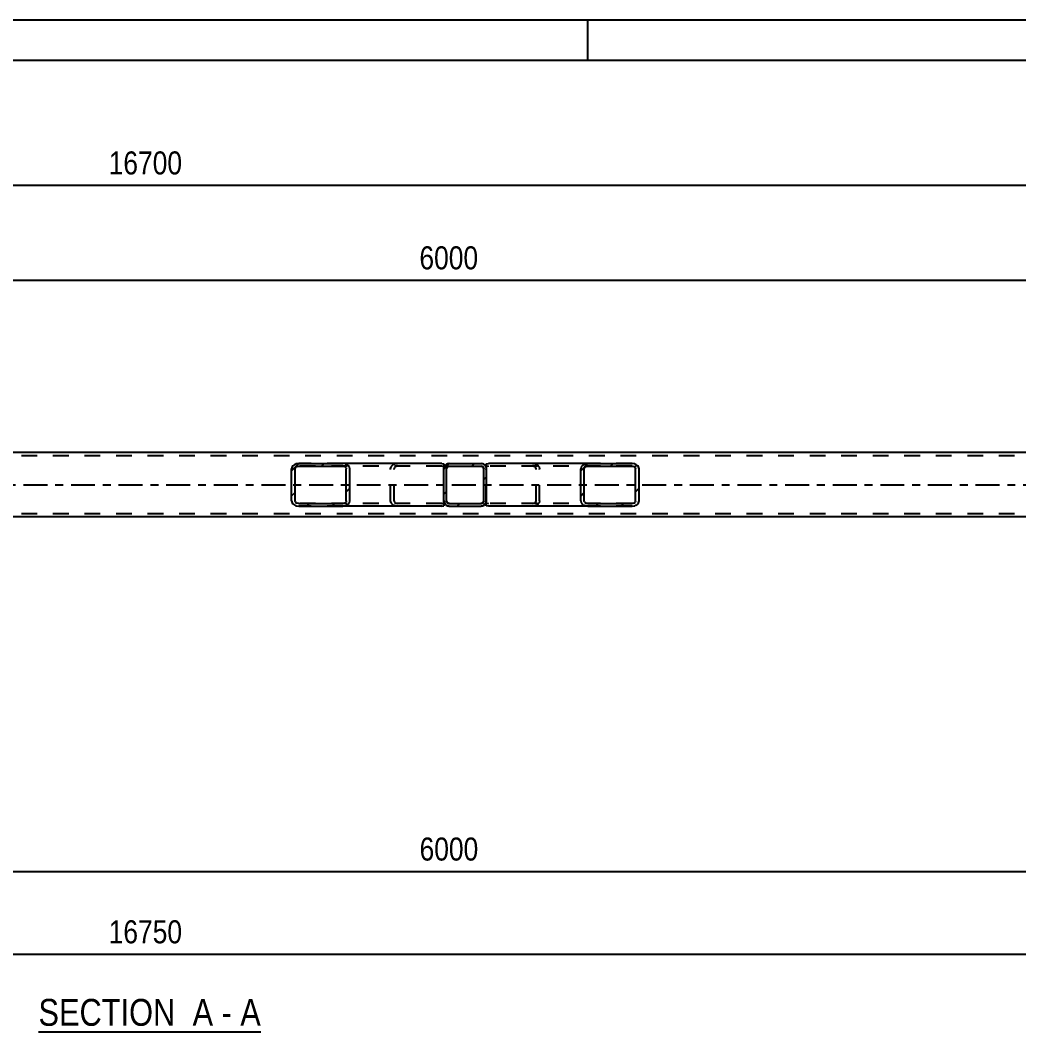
# Model space of a CAD drawing. Header units: millimetres. Extents: x -88 to 753, y -416 to 178.
# Drawn here: x 262 to 386.2, y 52.4 to 178.2 of the extents above; entities that cross this region are included whole.
import ezdxf

# ---------------------------------------------------------------- set-up
doc = ezdxf.new("R2010")
doc.units = ezdxf.units.MM
doc.linetypes.add('DXK_LINE_DOT2', pattern=[3.9198, 1.9599, -1.9599])
doc.linetypes.add('DXK_LINE_DOT3', pattern=[5.9187, 2.979, -0.9799, 0.9799, -0.9799])
doc.styles.add('Arial Narrow', font='ARIALN.TTF', dxfattribs={"height": 0.2})

# ---------------------------------------------------------------- blocks, each defined once
blk = doc.blocks.new('Unknown-761550090-1163')
at = {"color": 5, "linetype": 'Continuous'}
for p, q in [((752.6, 178.2), (-88.4, 178.2)), ((332.6, 173.2), (332.6, 178.2)), ((747.6, 173.2), (-83.4, 173.2))]:
    blk.add_line(p, q, dxfattribs=at)
blk = doc.blocks.new('Unknown-761550090-19 - 4868')
at = {"color": 6, "linetype": 'Continuous'}
blk.add_line((264.31, 52.43), (291.96, 52.43), dxfattribs=at)
at = {"color": 0, "linetype": 'Continuous'}
for points in [[(282.42, 53.18), (282.42, 56.68), (264.31, 56.68), (264.31, 53.18)], [(286.03, 53.18), (286.03, 56.68), (283.47, 56.68), (283.47, 53.18)], [(288.35, 53.18), (288.35, 56.68), (287.08, 56.68), (287.08, 53.18)], [(291.96, 53.18), (291.96, 56.68), (289.4, 56.68), (289.4, 53.18)]]:
    blk.add_wipeout(points, dxfattribs=at)
at = {"color": 7, "linetype": 'Continuous', "style": 'Arial Narrow'}
for s, p in [('SECTION ', (264.31, 53.18)), ('A', (283.47, 53.18)), ('A', (289.4, 53.18)), ('-', (287.08, 53.18))]:
    blk.add_text(s, height=3.34, dxfattribs=at).set_placement(p)
blk = doc.blocks.new('Part-761550090-4903 - 4868')
at = {"color": 7, "linetype": 'DXK_LINE_DOT2'}
for p, q in [((565.98, 124.04), (-21.67, 124.04)), ((565.98, 116.84), (-21.67, 116.84))]:
    blk.add_line(p, q, dxfattribs=at)
at = {"color": 2, "linetype": 'Continuous'}
for p, q in [((565.98, 124.44), (-16.86, 124.44)), ((565.98, 116.44), (-16.86, 116.44))]:
    blk.add_line(p, q, dxfattribs=at)
at = {"color": 7, "linetype": 'DXK_LINE_DOT3'}
blk.add_line((-21.66, 120.44), (565.98, 120.44), dxfattribs=at)
blk = doc.blocks.new('Part-761550090-4977 - 4868')
at = {"linetype": 'Continuous'}
h = blk.add_hatch(dxfattribs=at)
h.set_pattern_fill('', scale=0.7, style=0, pattern_type=0)
h.set_pattern_definition([(45, (315.3584, 123.0762), (-1.57154, 1.57154), [])])
h.paths.add_polyline_path([(319.36, 123.08), (315.36, 123.08), (315.11, 123.03), (314.91, 122.89), (314.77, 122.68), (314.72, 122.44), (314.72, 118.44), (314.77, 118.19), (314.91, 117.98), (315.11, 117.84), (315.36, 117.8), (319.36, 117.8), (319.6, 117.84), (319.81, 117.98), (319.95, 118.19), (320, 118.44), (320, 122.44), (319.95, 122.68), (319.81, 122.89), (319.6, 123.03)])
h.paths.add_polyline_path([(319.58, 122.66), (319.65, 122.56), (319.68, 122.44), (319.68, 118.44), (319.65, 118.31), (319.58, 118.21), (319.48, 118.14), (319.36, 118.12), (315.36, 118.12), (315.24, 118.14), (315.13, 118.21), (315.06, 118.31), (315.04, 118.44), (315.04, 122.44), (315.06, 122.56), (315.13, 122.66), (315.24, 122.73), (315.36, 122.76), (319.36, 122.76), (319.48, 122.73)])
at = {"color": 2, "linetype": 'Continuous'}
for p, q in [((314.7, 122.44), (314.75, 122.68)), ((314.7, 122.44), (314.72, 122.44)), ((314.77, 122.68), (314.72, 122.44)), ((314.72, 118.44), (314.72, 122.44)), ((315.04, 122.44), (315.06, 122.56)), ((315.04, 118.44), (315.04, 122.44)), ((315.1, 123.03), (315.34, 123.08)), ((315.36, 123.08), (315.11, 123.03)), ((315.24, 122.73), (315.36, 122.76)), ((315.34, 123.08), (315.36, 123.08)), ((315.36, 123.08), (315.34, 123.08)), ((315.36, 123.08), (319.36, 123.08)), ((315.36, 122.76), (319.36, 122.76)), ((319.47, 122.73), (319.34, 122.76)), ((319.6, 123.03), (319.36, 123.08)), ((319.36, 122.76), (319.48, 122.73)), ((319.66, 122.44), (319.64, 122.56)), ((319.65, 122.56), (319.68, 122.44)), ((319.66, 122.44), (319.68, 122.44)), ((319.66, 118.44), (319.66, 122.44)), ((319.68, 118.44), (319.68, 122.44)), ((320, 122.44), (319.95, 122.68)), ((320, 118.44), (320, 122.44)), ((314.7, 118.44), (314.72, 118.44)), ((314.75, 118.19), (314.7, 118.43)), ((314.72, 118.44), (314.77, 118.19)), ((315.06, 118.31), (315.04, 118.44)), ((319.64, 118.31), (319.66, 118.44)), ((319.68, 118.44), (319.65, 118.31)), ((319.66, 118.44), (319.68, 118.44)), ((319.95, 118.19), (320, 118.44)), ((315.34, 117.8), (315.1, 117.84)), ((315.11, 117.84), (315.36, 117.8)), ((315.36, 118.12), (315.24, 118.14)), ((315.34, 117.8), (315.36, 117.8)), ((315.36, 117.8), (315.34, 117.8)), ((315.36, 118.12), (319.36, 118.12)), ((315.36, 117.8), (319.36, 117.8)), ((319.34, 118.12), (319.47, 118.14)), ((319.48, 118.14), (319.36, 118.12)), ((319.36, 117.8), (319.6, 117.84))]:
    blk.add_line(p, q, dxfattribs=at)
at = {"color": 7, "linetype": 'DXK_LINE_DOT2'}
for p, q in [((314.7, 122.44), (314.7, 122.44)), ((314.7, 118.44), (314.7, 122.44)), ((314.7, 122.44), (314.7, 122.44)), ((315.05, 122.56), (315.02, 122.44)), ((315.02, 122.44), (315.04, 122.44)), ((315.02, 118.44), (315.02, 122.44)), ((315.34, 122.76), (315.22, 122.73)), ((315.34, 122.76), (315.36, 122.76)), ((315.34, 122.76), (319.34, 122.76)), ((315.36, 123.08), (319.36, 123.08)), ((319.34, 123.08), (319.59, 123.03)), ((319.34, 122.76), (319.36, 122.76)), ((319.94, 122.68), (319.98, 122.44)), ((319.98, 118.44), (319.98, 122.44)), ((319.98, 122.44), (320, 122.44)), ((314.7, 118.44), (314.7, 118.44)), ((314.7, 118.43), (314.7, 118.44)), ((315.02, 118.44), (315.04, 118.44)), ((315.02, 118.44), (315.05, 118.31)), ((319.98, 118.44), (319.94, 118.19)), ((319.98, 118.44), (320, 118.44)), ((315.22, 118.14), (315.34, 118.12)), ((315.34, 118.12), (315.36, 118.12)), ((315.34, 118.12), (319.34, 118.12)), ((315.36, 117.8), (319.36, 117.8)), ((319.34, 118.12), (319.36, 118.12)), ((319.59, 117.84), (319.34, 117.8))]:
    blk.add_line(p, q, dxfattribs=at)
at = {"color": 2, "linetype": 'Continuous'}
for centre, radius, start, end in [((315.34, 122.44), 0.64, 112.5, 157.5), ((315.36, 122.44), 0.64, 112.5, 157.5), ((315.36, 122.44), 0.32, 112.5, 157.5), ((319.34, 122.44), 0.32, 22.5, 67.5), ((319.36, 122.44), 0.32, 22.5, 67.5), ((319.36, 122.44), 0.64, 22.5, 67.5), ((315.36, 118.44), 0.32, 202.5, 247.5), ((319.34, 118.44), 0.32, 292.5, 337.5), ((319.36, 118.44), 0.32, 292.5, 337.5), ((315.34, 118.44), 0.64, 202.5, 247.5), ((315.36, 118.44), 0.64, 202.5, 247.5), ((319.36, 118.44), 0.64, 292.5, 337.5)]:
    blk.add_arc(centre, radius, start, end, dxfattribs=at)
at = {"color": 7, "linetype": 'DXK_LINE_DOT2'}
for centre, radius, start, end in [((315.34, 122.44), 0.32, 112.5, 157.5), ((319.34, 122.44), 0.64, 22.5, 67.5), ((315.34, 118.44), 0.32, 202.5, 247.5), ((319.34, 118.44), 0.64, 292.5, 337.5)]:
    blk.add_arc(centre, radius, start, end, dxfattribs=at)
blk = doc.blocks.new('Part-761550090-5002 - 4868')
at = {"linetype": 'Continuous'}
h = blk.add_hatch(dxfattribs=at)
h.set_pattern_fill('', scale=0.7, style=0, pattern_type=0)
h.set_pattern_definition([(45, (296.659, 123.0762), (-1.57154, 1.57154), [])])
h.paths.add_polyline_path([(302.14, 123.08), (296.66, 123.08), (296.32, 123.03), (296.04, 122.89), (295.85, 122.68), (295.78, 122.44), (295.78, 118.44), (295.85, 118.19), (296.04, 117.98), (296.32, 117.84), (296.66, 117.8), (302.14, 117.8), (302.48, 117.84), (302.76, 117.98), (302.96, 118.19), (303.02, 118.44), (303.02, 122.44), (302.96, 122.68), (302.76, 122.89), (302.48, 123.03)])
h.paths.add_polyline_path([(302.45, 122.66), (302.55, 122.56), (302.58, 122.44), (302.58, 118.44), (302.55, 118.31), (302.45, 118.21), (302.31, 118.14), (302.14, 118.12), (296.66, 118.12), (296.49, 118.14), (296.35, 118.21), (296.25, 118.31), (296.22, 118.44), (296.22, 122.44), (296.25, 122.56), (296.35, 122.66), (296.49, 122.73), (296.66, 122.76), (302.14, 122.76), (302.31, 122.73)])
at = {"color": 2, "linetype": 'Continuous'}
for p, q in [((295.85, 122.68), (295.78, 122.44)), ((295.78, 118.44), (295.78, 122.44)), ((296.22, 122.44), (296.25, 122.56)), ((296.22, 118.44), (296.22, 122.44)), ((296.66, 123.08), (296.32, 123.03)), ((296.49, 122.73), (296.66, 122.76)), ((296.66, 123.08), (302.14, 123.08)), ((296.66, 122.76), (302.14, 122.76)), ((314.45, 123.08), (302.14, 123.08)), ((302.48, 123.03), (302.14, 123.08)), ((302.14, 122.76), (302.31, 122.73)), ((302.55, 122.56), (302.58, 122.44)), ((302.58, 118.44), (302.58, 122.44)), ((303.02, 122.44), (302.96, 122.68)), ((303.02, 118.44), (303.02, 122.44)), ((314.45, 123.08), (314.7, 123.04)), ((314.7, 123.04), (314.7, 123.03)), ((314.7, 123.03), (314.7, 122.89)), ((314.7, 122.89), (314.7, 122.68)), ((314.7, 122.68), (314.7, 122.44)), ((314.7, 118.44), (314.7, 122.44)), ((295.78, 118.44), (295.85, 118.19)), ((296.25, 118.31), (296.22, 118.44)), ((302.58, 118.44), (302.55, 118.31)), ((302.96, 118.19), (303.02, 118.44)), ((314.7, 118.44), (314.7, 118.19)), ((296.32, 117.84), (296.66, 117.8)), ((296.66, 118.12), (296.49, 118.14)), ((296.66, 118.12), (302.14, 118.12)), ((296.66, 117.8), (302.14, 117.8)), ((302.31, 118.14), (302.14, 118.12)), ((302.14, 117.8), (302.48, 117.84)), ((314.45, 117.8), (302.14, 117.8)), ((314.45, 117.8), (314.7, 117.83)), ((314.7, 118.19), (314.7, 117.98)), ((314.7, 117.98), (314.7, 117.84)), ((314.7, 117.84), (314.7, 117.83))]:
    blk.add_line(p, q, dxfattribs=at)
at = {"color": 7, "linetype": 'DXK_LINE_DOT2'}
for p, q in [((302.14, 123.08), (296.66, 123.08)), ((314.45, 122.76), (296.66, 122.76)), ((308.08, 122.44), (308.14, 122.68)), ((308.08, 118.44), (308.08, 122.44)), ((308.55, 122.56), (308.52, 122.44)), ((308.52, 118.44), (308.52, 122.44)), ((308.62, 123.03), (308.96, 123.08)), ((308.96, 122.76), (308.79, 122.73)), ((314.61, 122.73), (314.45, 122.76)), ((314.7, 122.69), (314.61, 122.73)), ((314.7, 123.04), (314.7, 122.69)), ((314.7, 122.66), (314.7, 122.69)), ((314.7, 122.56), (314.7, 122.66)), ((314.7, 122.44), (314.7, 122.56)), ((314.7, 118.44), (314.7, 122.44)), ((308.14, 118.19), (308.08, 118.44)), ((308.52, 118.44), (308.55, 118.31)), ((314.7, 118.31), (314.7, 118.44)), ((314.7, 118.21), (314.7, 118.31)), ((314.45, 118.12), (296.66, 118.12)), ((302.14, 117.8), (296.66, 117.8)), ((308.96, 117.8), (308.62, 117.84)), ((308.79, 118.14), (308.96, 118.12)), ((314.45, 118.12), (314.61, 118.14)), ((314.61, 118.14), (314.7, 118.18)), ((314.7, 118.18), (314.7, 118.21)), ((314.7, 117.83), (314.7, 118.18))]:
    blk.add_line(p, q, dxfattribs=at)
at = {"color": 2, "linetype": 'Continuous'}
for centre, radius, start, end in [((296.52, 122.25), 0.801, 104.5768, 147.6241), ((296.59, 122.34), 0.401, 104.5768, 147.6241), ((302.21, 122.34), 0.401, 32.3759, 75.4232), ((302.28, 122.25), 0.801, 32.3759, 75.4232), ((296.59, 118.53), 0.401, 212.3759, 255.4232), ((302.21, 118.53), 0.401, 284.5768, 327.6241), ((296.52, 118.62), 0.801, 212.3759, 255.4232), ((302.28, 118.62), 0.801, 284.5768, 327.6241)]:
    blk.add_arc(centre, radius, start, end, dxfattribs=at)
at = {"color": 7, "linetype": 'DXK_LINE_DOT2'}
for centre, radius, start, end in [((308.82, 122.25), 0.802, 104.5547, 147.5896), ((308.89, 122.34), 0.401, 104.5547, 147.5896), ((308.89, 118.53), 0.401, 212.4104, 255.4453), ((308.82, 118.62), 0.802, 212.4104, 255.4453)]:
    blk.add_arc(centre, radius, start, end, dxfattribs=at)
blk = doc.blocks.new('Part-761550090-5007 - 4868')
at = {"linetype": 'Continuous'}
h = blk.add_hatch(dxfattribs=at)
h.set_pattern_fill('', scale=0.7, style=0, pattern_type=0)
h.set_pattern_definition([(45, (332.6042, 123.0762), (-1.57154, 1.57154), [])])
h.paths.add_polyline_path([(338.1, 123.08), (332.6, 123.08), (332.27, 123.03), (331.98, 122.89), (331.79, 122.68), (331.72, 122.44), (331.72, 118.44), (331.79, 118.19), (331.98, 117.98), (332.27, 117.84), (332.6, 117.8), (338.1, 117.8), (338.44, 117.84), (338.72, 117.98), (338.91, 118.19), (338.98, 118.44), (338.98, 122.44), (338.91, 122.68), (338.72, 122.89), (338.44, 123.03)])
h.paths.add_polyline_path([(338.41, 122.66), (338.51, 122.56), (338.54, 122.44), (338.54, 118.44), (338.51, 118.31), (338.41, 118.21), (338.27, 118.14), (338.1, 118.12), (332.6, 118.12), (332.44, 118.14), (332.29, 118.21), (332.2, 118.31), (332.16, 118.44), (332.16, 122.44), (332.2, 122.56), (332.29, 122.66), (332.44, 122.73), (332.6, 122.76), (338.1, 122.76), (338.27, 122.73)])
at = {"color": 2, "linetype": 'Continuous'}
for p, q in [((319.98, 123.04), (320.24, 123.08)), ((319.98, 123.03), (319.98, 123.04)), ((319.98, 122.89), (319.98, 123.03)), ((319.98, 122.89), (319.98, 122.69)), ((319.98, 122.68), (319.98, 122.89)), ((319.98, 122.69), (319.98, 122.66)), ((319.98, 122.68), (319.98, 122.51)), ((319.98, 122.66), (319.98, 122.56)), ((319.98, 122.56), (319.98, 122.51)), ((332.6, 123.08), (320.24, 123.08)), ((331.79, 122.68), (331.72, 122.44)), ((331.72, 118.44), (331.72, 122.44)), ((332.16, 122.44), (332.2, 122.56)), ((332.16, 118.44), (332.16, 122.44)), ((332.6, 123.08), (332.27, 123.03)), ((332.44, 122.73), (332.6, 122.76)), ((332.6, 123.08), (338.1, 123.08)), ((332.6, 122.76), (338.1, 122.76)), ((338.44, 123.03), (338.1, 123.08)), ((338.1, 122.76), (338.27, 122.73)), ((338.51, 122.56), (338.54, 122.44)), ((338.54, 118.44), (338.54, 122.44)), ((338.98, 122.44), (338.91, 122.68)), ((338.98, 118.44), (338.98, 122.44)), ((319.98, 118.19), (319.98, 118.37)), ((319.98, 118.31), (319.98, 118.36)), ((319.98, 118.31), (319.98, 118.21)), ((331.72, 118.44), (331.79, 118.19)), ((332.2, 118.31), (332.16, 118.44)), ((338.54, 118.44), (338.51, 118.31)), ((338.91, 118.19), (338.98, 118.44)), ((319.98, 118.21), (319.98, 118.18)), ((319.98, 117.98), (319.98, 118.19)), ((319.98, 117.98), (319.98, 118.18)), ((319.98, 117.84), (319.98, 117.98)), ((319.98, 117.83), (319.98, 117.84)), ((320.24, 117.8), (319.98, 117.83)), ((332.6, 117.8), (320.24, 117.8)), ((332.27, 117.84), (332.6, 117.8)), ((332.6, 118.12), (332.44, 118.14)), ((332.6, 118.12), (338.1, 118.12)), ((332.6, 117.8), (338.1, 117.8)), ((338.27, 118.14), (338.1, 118.12)), ((338.1, 117.8), (338.44, 117.84))]:
    blk.add_line(p, q, dxfattribs=at)
at = {"color": 7, "linetype": 'DXK_LINE_DOT2'}
for p, q in [((319.98, 123.04), (319.98, 122.89)), ((320.07, 122.73), (319.98, 122.69)), ((319.98, 122.51), (319.98, 122.44)), ((319.98, 122.51), (319.98, 122.44)), ((319.98, 118.44), (319.98, 122.44)), ((319.98, 118.44), (319.98, 122.44)), ((320.24, 122.76), (320.07, 122.73)), ((338.1, 122.76), (320.24, 122.76)), ((325.73, 123.08), (326.07, 123.03)), ((325.9, 122.73), (325.73, 122.76)), ((326.17, 122.44), (326.14, 122.56)), ((326.17, 118.44), (326.17, 122.44)), ((326.54, 122.68), (326.61, 122.44)), ((326.61, 118.44), (326.61, 122.44)), ((338.1, 123.08), (332.6, 123.08)), ((319.98, 118.36), (319.98, 118.44)), ((319.98, 118.37), (319.98, 118.44)), ((326.14, 118.31), (326.17, 118.44)), ((326.61, 118.44), (326.54, 118.19)), ((319.98, 118.18), (320.07, 118.14)), ((319.98, 117.83), (319.98, 117.98)), ((320.07, 118.14), (320.24, 118.12)), ((338.1, 118.12), (320.24, 118.12)), ((325.73, 118.12), (325.9, 118.14)), ((326.07, 117.84), (325.73, 117.8)), ((338.1, 117.8), (332.6, 117.8))]:
    blk.add_line(p, q, dxfattribs=at)
for centre, radius, start, end in [((325.8, 122.34), 0.401, 32.4104, 75.4453), ((325.87, 122.25), 0.802, 32.4104, 75.4453), ((325.8, 118.53), 0.401, 284.5547, 327.5896), ((325.87, 118.62), 0.802, 284.5547, 327.5896)]:
    blk.add_arc(centre, radius, start, end, dxfattribs=at)
at = {"color": 2, "linetype": 'Continuous'}
for centre, radius, start, end in [((332.47, 122.25), 0.803, 104.5326, 147.5549), ((332.54, 122.34), 0.401, 104.5326, 147.5549), ((338.17, 122.34), 0.401, 32.4451, 75.4674), ((338.24, 122.25), 0.803, 32.4451, 75.4674), ((332.54, 118.53), 0.401, 212.4451, 255.4674), ((338.17, 118.53), 0.401, 284.5326, 327.5549), ((332.47, 118.62), 0.803, 212.4451, 255.4674), ((338.24, 118.62), 0.803, 284.5326, 327.5549)]:
    blk.add_arc(centre, radius, start, end, dxfattribs=at)
blk = doc.blocks.new('StraightDimension-761550090-5011 - 4868')
at = {"color": 7, "linetype": 'Continuous'}
blk.add_line((-22.67, 62.08), (577.9, 62.08), dxfattribs=at)
at = {"color": 0}
blk.add_wipeout([(282.78, 62.83), (282.78, 67.03), (272.44, 67.03), (272.44, 62.83)], dxfattribs=at)
at = {"color": 3, "style": 'Arial Narrow'}
blk.add_text('16750', height=2.863, dxfattribs=at).set_placement((273.04, 63.43))
blk = doc.blocks.new('StraightDimension-761550090-5040 - 4868')
at = {"color": 7, "linetype": 'Continuous'}
blk.add_line((195.33, 145.88), (435.33, 145.88), dxfattribs=at)
at = {"color": 0}
blk.add_wipeout([(319.58, 146.63), (319.58, 150.83), (311.07, 150.83), (311.07, 146.63)], dxfattribs=at)
at = {"color": 3, "style": 'Arial Narrow'}
blk.add_text('6000', height=2.863, dxfattribs=at).set_placement((311.67, 147.23))
blk = doc.blocks.new('StraightDimension-761550090-5058 - 4868')
at = {"color": 7, "linetype": 'Continuous'}
blk.add_line((195.35, 72.37), (435.34, 72.37), dxfattribs=at)
at = {"color": 0}
blk.add_wipeout([(319.6, 73.12), (319.6, 77.32), (311.09, 77.32), (311.09, 73.12)], dxfattribs=at)
at = {"color": 3, "style": 'Arial Narrow'}
blk.add_text('6000', height=2.863, dxfattribs=at).set_placement((311.69, 73.72))
blk = doc.blocks.new('StraightDimension-761550090-8188 - 4868')
at = {"color": 7, "linetype": 'Continuous'}
blk.add_line((-21.66, 157.68), (576.88, 157.68), dxfattribs=at)
at = {"color": 0}
blk.add_wipeout([(282.78, 158.43), (282.78, 162.63), (272.44, 162.63), (272.44, 158.43)], dxfattribs=at)
at = {"color": 3, "style": 'Arial Narrow'}
blk.add_text('16700', height=2.863, dxfattribs=at).set_placement((273.04, 159.03))

msp = doc.modelspace()

# ---------------------------------------------------------------- block references
for name in ['Unknown-761550090-1163', 'Part-761550090-4903 - 4868', 'Part-761550090-5002 - 4868', 'Part-761550090-4977 - 4868', 'Part-761550090-5007 - 4868']:
    msp.add_blockref(name, (0, 0))

# ---------------------------------------------------------------- next in the draw order: block references
for name in ['StraightDimension-761550090-5040 - 4868', 'StraightDimension-761550090-5011 - 4868', 'Unknown-761550090-19 - 4868']:
    msp.add_blockref(name, (0, 0))

# ---------------------------------------------------------------- next in the draw order: block references
for name in ['StraightDimension-761550090-8188 - 4868', 'StraightDimension-761550090-5058 - 4868']:
    msp.add_blockref(name, (0, 0))

doc.saveas('drawing.dxf')
